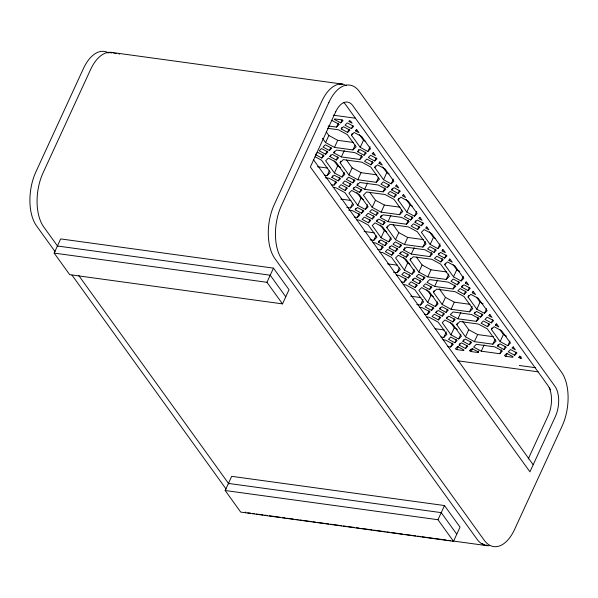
<?xml version="1.0" encoding="UTF-8"?>
<svg xmlns="http://www.w3.org/2000/svg" width="598" height="598" viewBox="0 0 598 598"><rect width="100%" height="100%" fill="white"/><g stroke="black" fill="none" stroke-linecap="round" stroke-linejoin="round"><path stroke-width="0.9" d="M54.156 253.089L60.675 238.916L273.473 268.128L289.021 289.709L282.503 303.881L69.704 274.669L54.156 253.089L266.955 282.301L282.503 303.881M327.36 128.264L338.446 129.788L347.348 134.595L356.124 146.779L352.955 149.926L334.476 147.392L325.574 142.586L328.833 135.499L326.254 131.911M321.829 158.044L324.109 155.779L317.71 152.318L315.43 154.583L321.829 158.044L323.279 154.897M328.19 125.946L336.502 127.09L338.311 123.151M325.626 154.269L327.906 152.004L321.507 148.543L319.227 150.808L325.626 154.269L327.076 151.115M266.955 282.301L273.473 268.128M340.748 122.874L343.028 120.602L341.622 119.847L334.843 118.92L334.342 119.413L340.748 122.874L342.198 119.72M329.431 150.494L331.703 148.229L325.305 144.768L323.025 147.033L329.431 150.494L330.873 147.34M341.219 128.951L343.499 126.686L349.897 130.14L347.617 132.412L341.219 128.951L341.944 127.374M329.894 156.571L332.174 154.306L338.58 157.767L336.3 160.032L329.894 156.571L330.619 155.002M334.476 147.392L337.735 140.306L353.44 142.459M333.691 152.796L336.42 150.091L354.898 152.625L362.545 156.758L359.824 159.464L341.346 156.93L333.691 152.796L334.417 151.219M324.393 175.184L327.166 175.558L329.334 170.834M347.617 132.412L349.068 129.258M336.3 160.032L337.743 156.878M351.415 128.63L353.695 126.365L347.296 122.911L345.016 125.176L351.415 128.63L352.865 125.483M331.875 177.427L334.155 175.162L340.561 178.615L338.281 180.88L331.875 177.427L332.6 175.849M341.346 156.93L344.246 150.629M351.437 135.155L354.166 132.45L361.708 136.523L370.551 148.797L367.867 151.473L360.213 147.34L351.437 135.155L352.162 133.586M334.424 172.972L325.648 160.795L328.377 158.081L336.031 162.215L344.799 174.399L342.078 177.105L334.424 172.972L337.683 165.885L334.073 160.869M340.12 162.776L343.289 159.629L361.768 162.163L370.67 166.969L379.438 179.153L376.269 182.3L357.798 179.766L348.896 174.96L340.12 162.776L340.845 161.206M355.683 130.94L356.849 129.781L358.964 132.711L355.683 130.94L356.408 129.362M331.262 184.722L334.035 185.103L335.844 181.164M338.281 180.88L339.724 177.733M352.955 149.926L355.122 145.202M342.078 177.105L344.254 172.381M357.664 151.787L359.944 149.522L366.342 152.983L364.07 155.248L357.664 151.787L358.748 149.425M360.213 147.34L363.472 140.253L359.346 134.52M348.896 174.96L352.155 167.874L346.474 159.987M345.151 190.418L347.431 188.153L341.024 184.7L338.745 186.965L345.151 190.418L346.601 187.271M359.824 159.464L361.633 155.525M348.948 186.643L351.228 184.378L344.822 180.917L342.549 183.19L348.948 186.643L350.398 183.496M364.07 155.248L365.513 152.094M352.745 182.868L355.025 180.603L348.627 177.143L346.347 179.407L352.745 182.868L354.195 179.721M367.867 151.473L370.035 146.749M353.216 188.946L355.496 186.681L361.895 190.142L359.615 192.406L353.216 188.946L353.941 187.376M357.798 179.766L361.057 172.68L376.762 174.833M357.013 185.171L359.742 182.465L378.213 184.999L385.867 189.132L383.139 191.838L364.668 189.304L357.013 185.171L357.739 183.601M346.788 207.431L350.48 207.94L352.656 203.215M370.939 164.786L373.219 162.521L366.813 159.061L364.533 161.325L370.939 164.786L372.382 161.639M359.615 192.406L361.065 189.26M374.737 161.012L377.017 158.747L370.611 155.286L368.331 157.551L374.737 161.012L376.187 157.857M225.162 490.51L231.688 476.337L444.486 505.549L460.034 527.137L453.508 541.31L240.71 512.097L225.162 490.51L437.968 519.722L453.508 541.31M355.197 209.801L357.477 207.536L363.876 210.989L361.596 213.254L355.197 209.801L355.922 208.224M364.668 189.304L367.561 183.003M374.759 167.53L377.488 164.824L385.03 168.898L393.873 181.179L391.182 183.848L383.535 179.714L374.759 167.53L375.484 165.96M357.746 205.346L348.97 193.169L351.699 190.463L359.346 194.589L368.121 206.773L365.393 209.479L357.746 205.346L361.005 198.259L356.879 192.534M379.005 163.314L380.171 162.155L382.279 165.085L379.005 163.314L379.73 161.737M354.584 217.096L357.35 217.478L359.166 213.538M361.596 213.254L363.046 210.107M376.269 182.3L378.444 177.576M365.393 209.479L367.568 204.755M383.535 179.714L386.794 172.628L382.66 166.894M372.21 207.334L363.442 195.157L366.611 192.003L385.082 194.537L393.985 199.351L402.76 211.528L399.591 214.682L381.113 212.141L372.21 207.334L375.469 200.248L369.796 192.369M368.465 222.8L370.745 220.527L364.346 217.074L362.067 219.339L368.465 222.8L369.915 219.645M383.139 191.838L384.955 187.907M372.27 219.018L374.55 216.753L368.144 213.299L365.864 215.564L372.27 219.018L373.713 215.871M387.384 187.623L389.664 185.358L383.266 181.897L380.986 184.162L387.384 187.623L388.835 184.476M376.067 215.243L378.347 212.978L371.941 209.517L369.661 211.789L376.067 215.243L377.517 212.096M391.182 183.848L393.357 179.123M376.538 221.327L378.811 219.062L385.217 222.516L382.937 224.781L376.538 221.327L377.256 219.75M381.113 212.141L384.372 205.054L400.077 207.214M391.653 189.925L393.933 187.66L400.331 191.121L398.059 193.386L391.653 189.925L392.378 188.355M380.335 217.552L383.056 214.839L401.535 217.38L409.189 221.507L406.461 224.22L387.982 221.679L380.335 217.552L381.419 215.19M370.11 239.805L373.802 240.314L375.978 235.59M394.254 197.161L396.534 194.896L390.135 191.435L387.855 193.707L394.254 197.161L395.704 194.014M382.937 224.781L384.387 221.634M398.059 193.386L399.501 190.239M378.512 242.175L380.791 239.91L387.198 243.371L384.918 245.636L378.512 242.175L379.237 240.598M387.982 221.679L390.883 215.385M398.081 199.911L400.802 197.198L408.352 201.272L417.187 213.553L414.504 216.222L406.849 212.088L398.081 199.911L398.806 198.334M381.061 237.727L372.292 225.543L375.013 222.837L382.668 226.971L391.443 239.148L388.715 241.861L381.061 237.727L384.327 230.641L380.193 224.908M386.757 227.532L389.926 224.377L408.404 226.919L417.307 231.725L426.082 243.902L422.913 247.056L404.435 244.522L395.532 239.708L386.757 227.532L387.482 225.954M377.899 249.471L380.672 249.852L382.481 245.913M384.918 245.636L386.368 242.482M399.591 214.682L401.766 209.958M388.715 241.861L390.89 237.129M389.186 247.938L391.466 245.673L397.864 249.127L395.584 251.399L389.186 247.938L389.911 246.361M406.849 212.088L410.108 205.002L405.982 199.269M395.532 239.708L398.791 232.622L393.118 224.743M391.787 255.174L394.067 252.909L387.668 249.448L385.389 251.713L391.787 255.174L393.237 252.02M406.461 224.22L408.27 220.281M395.584 251.399L397.035 248.245M410.706 219.997L412.986 217.732L406.58 214.278L404.3 216.543L410.706 219.997L412.157 216.85M399.382 247.617L401.662 245.352L395.263 241.898L392.983 244.163L399.382 247.617L400.832 244.47M414.504 216.222L416.679 211.498M399.853 253.702L402.133 251.437L408.539 254.89L406.259 257.162L399.853 253.702L400.578 252.124M404.435 244.522L407.694 237.436L423.399 239.589M414.975 222.306L417.255 220.042L423.653 223.495L421.373 225.76L414.975 222.306L415.7 220.729M403.65 249.927L406.378 247.213L424.857 249.755L432.504 253.888L429.783 256.594L411.304 254.06L403.65 249.927L404.741 247.565M393.424 272.18L397.124 272.688L399.292 267.964M417.576 229.535L419.856 227.27L413.45 223.816L411.177 226.081L417.576 229.535L419.026 226.388M406.259 257.162L407.701 254.008M421.373 225.76L422.823 222.613M411.304 254.06L414.205 247.759M404.383 270.102L395.607 257.917L398.335 255.211L405.99 259.345L414.758 271.522L412.037 274.235L404.383 270.102L407.642 263.015L403.515 257.282M410.079 259.906L413.248 256.759L431.726 259.293L440.629 264.099L449.397 276.283L446.228 279.43L427.757 276.896L418.854 272.09L410.079 259.906L410.804 258.329M401.221 281.845L403.994 282.226L405.803 278.294M408.24 278.01L410.512 275.745L404.113 272.284L401.834 274.549L408.24 278.01L409.682 274.863M422.913 247.056L425.447 241.54M412.037 274.235L414.205 269.511M412.5 280.312L414.78 278.048L421.186 281.509L418.906 283.773L412.5 280.312L413.225 278.743M430.171 244.462L421.396 232.286L424.124 229.58L431.666 233.654L440.509 245.928L437.826 248.596L430.171 244.462L433.43 237.376L429.304 231.65M418.854 272.09L422.113 265.004L416.432 257.118M415.109 287.548L417.389 285.283L410.983 281.822L408.703 284.095L415.109 287.548L416.552 284.401M429.783 256.594L431.592 252.655M418.906 283.773L420.357 280.626M434.021 252.378L436.301 250.106L429.902 246.653L427.622 248.918L434.021 252.378L435.471 249.224M422.704 279.999L424.984 277.734L418.585 274.273L416.305 276.538L422.704 279.999L424.154 276.844M437.826 248.596L439.993 243.872M427.757 276.896L431.016 269.81L446.721 271.963M438.289 254.681L440.569 252.416L446.975 255.869L444.695 258.134L438.289 254.681L439.014 253.104M442.094 250.906L443.26 249.747L445.368 252.67L442.094 250.906L442.819 249.329M416.746 304.561L420.439 305.07L422.973 299.553M440.898 261.917L443.178 259.652L436.772 256.191L434.492 258.456L440.898 261.917L442.341 258.762M429.573 289.537L431.853 287.272L425.455 283.811L423.175 286.076L429.573 289.537L431.023 286.382M444.695 258.134L446.145 254.987M434.626 286.435L453.097 288.969L455.825 286.263L448.171 282.129L429.7 279.595L426.972 282.301L434.626 286.435L437.519 280.133M444.718 264.66L447.446 261.954L454.988 266.028L463.831 278.302L461.14 280.978L453.493 276.844L444.718 264.66L445.443 263.09M427.705 302.476L418.929 290.299L421.657 287.586L429.304 291.719L438.08 303.904L435.351 306.61L427.705 302.476L430.964 295.39L426.83 289.656M433.401 292.28L436.57 289.133L455.041 291.667L463.943 296.473L472.719 308.658L469.55 311.805L451.071 309.271L442.169 304.464L433.401 292.28L434.126 290.71M448.963 260.444L450.13 259.285L452.238 262.216L448.963 260.444L449.689 258.867M424.543 314.227L427.308 314.608L429.125 310.668M431.554 310.384L433.834 308.12L427.435 304.666L425.156 306.931L431.554 310.384L433.004 307.237M446.228 279.43L448.762 273.921M435.351 306.61L437.527 301.885M435.822 312.694L438.102 310.422L444.501 313.883L442.228 316.148L435.822 312.694L436.547 311.117M453.493 276.844L456.752 269.758L453.135 264.742M439.62 308.912L441.9 306.647L448.306 310.108L446.026 312.373L439.62 308.912L440.345 307.342M442.169 304.464L445.428 297.378L439.238 288.782M438.424 319.923L440.704 317.658L434.305 314.204L432.025 316.469L438.424 319.923L439.874 316.776M453.097 288.969L454.914 285.037M442.228 316.148L443.671 313.001M457.343 284.753L459.623 282.488L453.224 279.027L450.944 281.292L457.343 284.753L458.793 281.598M446.026 312.373L447.476 309.226M461.14 280.978L463.315 276.254M446.489 318.45L448.769 316.185L455.175 319.646L452.895 321.911L446.489 318.45L447.214 316.88M451.071 309.271L454.33 302.184L470.035 304.337M461.611 287.055L463.891 284.79L470.29 288.251L468.01 290.516L461.611 287.055L462.336 285.485M465.408 283.28L466.575 282.121L468.69 285.052L465.408 283.28L466.134 281.703M440.988 337.063L443.761 337.444L446.295 331.927M464.212 294.291L466.492 292.026L460.094 288.565L457.814 290.83L464.212 294.291L465.663 291.144M452.895 321.911L454.345 318.764M468.01 290.516L469.46 287.361M457.941 318.809L476.419 321.343L479.14 318.637L471.493 314.503L453.015 311.969L450.294 314.675L457.941 318.809L460.841 312.507M468.04 297.034L470.761 294.328L478.303 298.402L487.146 310.683L484.462 313.352L476.808 309.218L468.04 297.034L468.765 295.464M451.019 334.85L442.251 322.673L444.972 319.967L452.626 324.094L461.402 336.278L458.673 338.984L451.019 334.85L454.278 327.764L450.668 322.748M456.715 324.662L459.884 321.507L478.363 324.041L487.265 328.855L496.041 341.032L492.872 344.186L474.393 341.645L465.491 336.838L456.715 324.662L457.44 323.084M472.278 292.818L473.452 291.66L475.56 294.59L472.278 292.818L473.003 291.241M447.857 346.601L450.63 346.982L452.439 343.043M454.876 342.759L457.156 340.494L450.75 337.04L448.47 339.305L454.876 342.759L456.326 339.612M469.55 311.805L472.084 306.296M458.673 338.984L460.849 334.26M456.745 349.598L463.525 350.533L464.026 350.032L457.62 346.578L455.347 348.843L456.745 349.598L458.195 346.451M459.144 345.068L461.424 342.804L467.823 346.257L465.543 348.522L459.144 345.068L459.869 343.491M474.259 313.673L476.539 311.401L482.945 314.862L480.665 317.127L474.259 313.673L474.984 312.096M476.808 309.218L480.067 302.132L476.457 297.116M462.942 341.294L465.222 339.029L471.62 342.482L469.34 344.747L462.942 341.294L463.667 339.716M465.491 336.838L468.75 329.752L462.56 321.156M476.419 321.343L478.228 317.411M465.543 348.522L466.993 345.375M480.665 317.127L482.115 313.98M469.34 344.747L470.79 341.6M484.462 313.352L486.637 308.628M469.811 350.832L472.091 348.567L478.49 352.02L477.996 352.521L471.217 351.587L469.811 350.832L470.536 349.254M474.393 341.645L477.653 334.559L493.357 336.719M471.217 351.587L472.659 348.44M487.534 326.665L489.814 324.4L483.408 320.947L481.136 323.212L487.534 326.665L488.985 323.518M491.332 322.89L493.612 320.625L487.213 317.164L484.933 319.429L491.332 322.89L492.782 319.743M477.996 352.521L478.721 350.944M481.263 351.183L499.741 353.724L502.462 351.011L494.815 346.885L476.337 344.343L473.609 347.057L481.263 351.183L484.163 344.889M491.354 329.416L494.083 326.702L501.625 330.784L510.468 343.058L507.784 345.726L500.13 341.593L491.354 329.416L492.079 327.839M495.6 325.192L496.766 324.034L498.874 326.964L495.6 325.192L496.325 323.623M492.872 344.186L495.039 339.462M497.581 346.048L499.861 343.783L506.259 347.236L503.979 349.501L497.581 346.048L498.306 344.47M500.13 341.593L503.389 334.506L499.779 329.491M499.741 353.724L501.55 349.785M503.979 349.501L505.43 346.354M507.784 345.726L509.952 341.002M505.856 356.341L512.635 357.275L513.136 356.774L506.73 353.321L504.45 355.586L505.856 356.341L507.298 353.194M437.968 519.722L444.486 505.549M514.654 355.264L516.934 352.999L510.528 349.546L508.248 351.811L514.654 355.264L516.104 352.117M518.922 357.574L520.088 356.408L521.591 358.501L518.922 357.574L519.647 355.997M520.32 358.329L521.045 356.752M528.236 458.965L548.149 415.677A22.044 11.848 -82.2 0 0 547.783 385.314L345.689 104.725A22.044 11.848 -82.2 0 0 343.484 102.437M336.502 127.09L339.23 124.384L331.576 120.25M327.166 175.558L330.335 172.411L321.56 160.227L315.086 156.736M334.035 185.103L336.756 182.39L329.109 178.256L325.409 177.756M350.48 207.94L353.65 204.785L344.882 192.608L335.979 187.802L333.206 187.421M357.35 217.478L360.078 214.772L352.424 210.638L348.731 210.13M373.802 240.314L376.972 237.159L368.196 224.983L359.293 220.176L356.528 219.795M380.672 249.852L383.4 247.146L375.746 243.012L372.973 242.631M397.124 272.688L400.294 269.541L391.518 257.357L382.615 252.55L379.842 252.169M403.994 282.226L406.715 279.52L399.068 275.386L396.295 275.005M420.439 305.07L423.608 301.915L414.84 289.731L405.937 284.925L403.164 284.543M427.308 314.608L430.037 311.894L422.382 307.761L419.617 307.387M443.761 337.444L446.93 334.289L438.155 322.113L429.252 317.306L426.486 316.925M450.63 346.982L453.359 344.276L445.704 340.142L442.931 339.761M111.221 52.355L342.437 84.094M114.734 53.334L116.528 53.581M333.206 115.167L355.399 118.21M317.493 166.7L327.652 168.098M340.808 199.074L350.974 200.472M364.13 231.448L374.288 232.846M387.452 263.83L397.61 265.22M57.415 246.002L270.214 275.215L285.762 296.795M410.766 296.204L420.932 297.602M435.008 328.706L444.247 329.976M519.236 365.475L535.255 367.673M457.605 360.781L538.073 371.829M228.429 483.423L441.227 512.635L456.775 534.223M256.49 514.033L262.963 514.915M264.817 515.17L267.59 515.551M269.436 515.805L280.537 517.33M282.383 517.584L285.164 517.965M287.01 518.219L293.483 519.109M295.337 519.363L298.11 519.744M299.957 519.998L311.057 521.523M312.904 521.777L315.684 522.159M317.531 522.413L324.004 523.295M325.858 523.549L328.631 523.93M330.477 524.184L341.578 525.709M343.424 525.963L346.205 526.345M348.051 526.599L354.524 527.488M356.378 527.742L359.151 528.124M360.998 528.378L372.098 529.903M373.944 530.157L385.045 531.674M386.899 531.928L389.672 532.31M391.518 532.564L402.618 534.089M404.465 534.343L415.565 535.868M417.419 536.122L420.192 536.503M422.039 536.757L433.139 538.282M434.985 538.536L446.086 540.054M447.939 540.308L450.713 540.689M452.559 540.943L486.779 545.645M363.472 140.253L365.767 141.494M328.833 135.499L337.735 140.306M386.794 172.628L389.089 173.869M352.155 167.874L361.057 172.68M337.683 165.885L340.748 167.537M410.108 205.002L412.411 206.243M375.469 200.248L384.372 205.054M361.005 198.259L363.3 199.5M433.43 237.376L435.725 238.617M398.791 232.622L407.694 237.436M384.327 230.641L386.622 231.875M456.752 269.758L459.81 271.41M422.113 265.004L431.016 269.81M407.642 263.015L409.936 264.256M480.067 302.132L483.132 303.784M445.428 297.378L454.33 302.184M430.964 295.39L433.258 296.63M503.389 334.506L506.454 336.158M468.75 329.752L477.653 334.559M454.278 327.764L457.343 329.423M322.479 138.28L325.574 142.586M313.606 159.875L533.192 464.751M57.857 246.526L43.691 226.859A39.184 21.057 -82.2 0 1 43.049 172.882L90.545 69.622A39.184 21.057 -82.2 0 1 113.904 53.013M78.562 275.259L228.907 484.006M55.053 251.586L36.53 225.872A39.184 21.057 -82.2 0 1 35.887 171.895L83.384 68.635A39.184 21.057 -82.2 0 1 107.393 52.303M71.939 275.035L226.104 489.074M107.722 52.953A38.698 20.795 -82.2 0 1 109.105 52.788M110.473 52.781A38.698 20.795 -82.2 0 1 111.826 52.945M118.987 53.925A38.698 20.795 -82.2 0 1 119.66 54.067M339.634 84.587A38.698 20.795 -82.2 0 1 342.37 84.58M549.555 387.691A22.53 12.11 -82.2 0 1 549.779 388.214M549.996 388.76A22.53 12.11 -82.2 0 1 550.392 389.889M486.847 545.159A38.698 20.795 -82.2 0 1 486.211 545.062M484.963 544.763A38.698 20.795 -82.2 0 1 484.343 544.561M483.139 544.053A38.698 20.795 -82.2 0 1 481.958 543.395M489.388 545.653A39.184 21.057 -82.2 0 1 477.01 539.194L274.908 258.598A39.184 21.057 -82.2 0 1 274.265 204.621L321.761 101.361A39.184 21.057 -82.2 0 1 344.463 84.527M345.771 85.021A39.184 21.057 -82.2 0 1 346.414 85.327M254.285 513.675A39.184 21.057 -82.2 0 1 253.036 513.301M250.353 512.987A39.184 21.057 -82.2 0 1 247.759 512.822M245.875 512.322A39.184 21.057 -82.2 0 1 245.255 512.075M328.922 102.34L281.426 205.6A39.184 21.057 -82.2 0 0 282.069 259.584L484.171 540.173A39.184 21.057 -82.2 0 0 514.616 529.365L562.113 426.105A39.184 21.057 -82.2 0 0 561.47 372.128L359.368 91.531A39.184 21.057 -82.2 0 0 328.922 102.34M335.717 111.789L310.347 166.962L529.933 471.837L555.31 416.664A22.044 11.848 -82.2 0 0 554.951 386.301L352.85 105.704A22.044 11.848 -82.2 0 0 335.717 111.789M349.314 120.901L348.813 121.401L352.087 123.166L350.585 121.08L349.314 120.901M373.302 152.617L372.135 153.776L375.409 155.547L373.302 152.617M396.616 184.991L395.45 186.15L398.731 187.922L396.616 184.991M403.493 194.529L402.319 195.688L405.601 197.46L403.493 194.529M419.938 217.366L418.772 218.524L422.046 220.296L419.938 217.366M426.808 226.904L425.641 228.07L428.916 229.834L426.808 226.904M489.897 314.496L488.73 315.654L492.005 317.426L489.897 314.496M513.219 346.87L512.052 348.029L515.327 349.8L513.219 346.87"/></g></svg>
